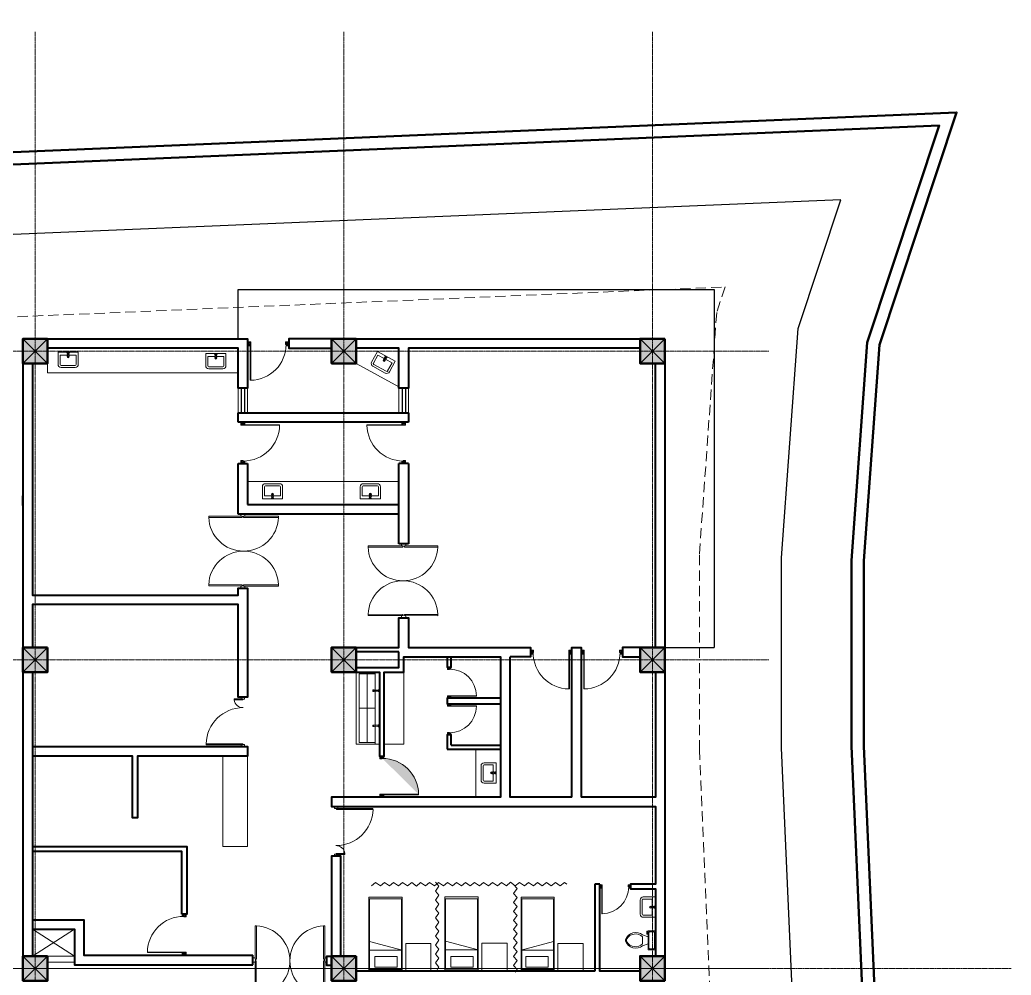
# Model space of a CAD drawing. Header units: millimetres. Extents: x 2402294 to 3337895, y 3394997 to 3969149.
# Drawn here: x 2523021 to 2547114, y 3504830 to 3528045 of the extents above; entities that cross this region are included whole.
import ezdxf

# ---------------------------------------------------------------- set-up
doc = ezdxf.new("R2010")
doc.units = ezdxf.units.MM
doc.header["$MEASUREMENT"] = 0
doc.linetypes.add('CENTER', pattern=[2, 1.25, -0.25, 0.25, -0.25])
doc.linetypes.add('DASHED', pattern=[0.75, 0.5, -0.25])
for name, color, linetype, lineweight in [('0newfurnture', 30, 'Continuous', 15), ('Boundary', 250, 'Continuous', 50), ('centreline', 52, 'CENTER', 5), ('Column-0.5', 14, 'Continuous', 50), ('door', 41, 'Continuous', 5), ('Door Opening-0.09', 253, 'Continuous', 9), ('Furniture Hospital-0.09', 44, 'Continuous', 9), ('greenery', 82, 'Continuous', 5), ('Hatch', 9, 'Continuous', 9), ('hidden lines', 205, 'DASHED', 5), ('stairs', 6, 'Continuous', 25), ('WALL 0.2', 7, 'Continuous', 20), ('wall 0.4', 7, 'Continuous', 40), ('WINDOW', 152, 'Continuous', 30)]:
    doc.layers.add(name, color=color, linetype=linetype, lineweight=lineweight)
doc.layers.add('FANCE', color=25, linetype='Continuous')
doc.linetypes.add('ZIGZAG', pattern='A,0.0001,-0.2,[131,ltypeshp.shx,S=0.2,R=0,X=-0.2,Y=0],-0.4,[131,ltypeshp.shx,S=0.2,R=180,X=0.2,Y=0],-0.2', length=0.8001)

# ---------------------------------------------------------------- blocks, each defined once
blk = doc.blocks.new("door 3'3")
at = {"layer": 'door'}
for p, q in [((82769.36, -31237.4), (82769.36, -31203.37)), ((82769.84, -31203.37), (82769.36, -31203.37)), ((82769.84, -31237.4), (82769.84, -31203.37))]:
    blk.add_line(p, q, dxfattribs=at)
at = {"layer": 'door', "ltscale": 80}
for points in [[(82769.84, -31239.84), (82767.36, -31239.84), (82767.36, -31239.37), (82766.88, -31239.37), (82766.88, -31236.38), (82767.36, -31236.38), (82767.36, -31235.91), (82769.36, -31235.91), (82769.36, -31237.4), (82769.84, -31237.4)], [(82802.93, -31239.84), (82805.41, -31239.84), (82805.41, -31239.37), (82805.88, -31239.37), (82805.88, -31236.38), (82805.41, -31236.38), (82805.41, -31235.91), (82803.4, -31235.91), (82803.4, -31237.4), (82802.93, -31237.4)]]:
    blk.add_lwpolyline(points, close=True, dxfattribs=at)
blk.add_arc((82769.36, -31237.4), 34.04, 0, 89.20471, dxfattribs=at)
at = {"layer": 'Hatch'}
for centre, radius, start, end in [((82767.7, -31239.85), 2.68, 36.75824, 107.53286), ((82767.27, -31240.34), 1.96, 14.76809, 101.35249), ((82768.07, -31239.12), 3.04, 64.81981, 103.53483), ((82757.2, -31236.2), 10.64, 342.68423, 1.60142), ((82764.36, -31235.92), 4.57, 311.03249, 0.21009), ((82767.3, -31236.13), 3.25, 271.0473, 321.53187), ((82805.07, -31239.85), 2.68, 72.46714, 143.24176), ((82805.47, -31236.13), 3.25, 218.46813, 268.9527), ((82804.7, -31239.12), 3.04, 76.46517, 115.18019), ((82805.49, -31240.34), 1.96, 78.64751, 165.23191), ((82808.41, -31235.92), 4.57, 179.78991, 228.96751), ((82815.57, -31236.2), 10.64, 178.39858, 197.31577)]:
    blk.add_arc(centre, radius, start, end, dxfattribs=at)
blk = doc.blocks.new('BED')
at = {"layer": 'Furniture Hospital-0.09'}
for p, q in [((-2.12, 0.475), (-2.12, -0.475)), ((-2.12, -0.475), (-2.12, 0.475)), ((-0.008, 0.475), (-2.12, 0.475)), ((-2.07, 0.475), (-2.07, -0.475)), ((-0.058, 0.455), (-2.07, 0.455)), ((-0.855, -0.455), (-0.61, 0.475)), ((-0.61, 0.475), (-0.61, -0.455)), ((-0.425, 0.336), (-0.426, -0.303)), ((-0.425, 0.336), (-0.121, 0.336)), ((-0.121, -0.303), (-0.121, 0.336)), ((-0.058, -0.475), (-0.058, 0.475)), ((-0.008, -0.475), (-0.008, 0.475)), ((-2.12, -0.475), (-0.008, -0.475)), ((-2.07, -0.455), (-0.058, -0.455)), ((-0.426, -0.303), (-0.121, -0.303))]:
    blk.add_line(p, q, dxfattribs=at)
blk = doc.blocks.new('MAIN DOOR')
at = {"layer": 'door', "ltscale": 1000}
for points in [[(2313.47, 188.53), (2347.4, 188.53), (2347.4, 187.28), (2313.47, 187.28)], [(2381.32, 188.53), (2348.88, 188.53), (2348.88, 187.28), (2381.32, 187.28)]]:
    blk.add_lwpolyline(points, close=True, dxfattribs=at)
for points in [[(2346.08, 190.6), (2346.08, 188.53)], [(2348.88, 188.12), (2347.4, 188.12), (2347.4, 188.53), (2346.08, 188.53), (2346.08, 190.6), (2350.2, 190.6)], [(2347.4, 188.12), (2348.88, 188.12), (2348.88, 188.53), (2350.2, 188.53), (2350.2, 190.6), (2346.08, 190.6)], [(2350.2, 190.6), (2350.2, 188.53)], [(2313.41, 120.66), (2347.33, 120.66), (2347.33, 121.91), (2313.41, 121.91), (2313.41, 120.66)], [(2348.82, 121.07), (2347.33, 121.07), (2347.33, 120.66), (2346.01, 120.66), (2346.01, 118.6), (2350.14, 118.6)], [(2347.33, 121.07), (2348.82, 121.07), (2348.82, 120.66), (2350.14, 120.66), (2350.14, 118.6), (2346.01, 118.6)], [(2346.01, 118.6), (2346.01, 120.66)], [(2381.26, 120.66), (2348.82, 120.66), (2348.82, 121.91), (2381.26, 121.91), (2381.26, 120.66)], [(2350.14, 118.6), (2350.14, 120.66)]]:
    blk.add_lwpolyline(points, dxfattribs=at)
at = {"layer": 'Door Opening-0.09', "ltscale": 1000}
for centre, radius, start, end in [((2347.4, 188.53), 33.94, 182.11678, 357.88255), ((2347.33, 120.66), 33.95, 2.11669, 177.88264)]:
    blk.add_arc(centre, radius, start, end, dxfattribs=at)
at = {"layer": 'WINDOW', "ltscale": 5}
blk.add_line((2350.14, 190.6), (2350.14, 190.6), dxfattribs=at)
blk = doc.blocks.new("door 5'")
at = {"layer": 'door', "ltscale": 1000}
for points in [[(2177525, 4317078), (2177525, 4317062), (2177516, 4317062), (2177516, 4317020), (2177473, 4317020), (2177474, 4317105)], [(2177525, 4317062), (2177525, 4317105), (2177474, 4317105), (2177473, 4317020)], [(2177473, 4317020), (2177516, 4317020)], [(2177474, 4317105), (2177516, 4317105)], [(2178697, 4316120), (2178697, 4317060), (2178671, 4317060), (2178671, 4316120), (2178697, 4316120)], [(2178689, 4317076), (2178689, 4317060), (2178697, 4317060), (2178697, 4317018), (2178740, 4317018), (2178740, 4317104)], [(2178689, 4317060), (2178689, 4317104), (2178740, 4317104), (2178740, 4317018)], [(2178740, 4317018), (2178697, 4317018)]]:
    blk.add_lwpolyline(points, dxfattribs=at)
blk.add_lwpolyline([(2177516, 4316839), (2177516, 4317062), (2177543, 4317062), (2177543, 4316839)], close=True, dxfattribs=at)
at = {"layer": 'Door Opening-0.09', "ltscale": 1000}
for centre, radius, start, end in [((2177516, 4317062), 224, 276.6944, 2.344), ((2178697, 4317076), 957, 180.3416, 268.4244)]:
    blk.add_arc(centre, radius, start, end, dxfattribs=at)
at = {"layer": 'WINDOW', "ltscale": 5}
blk.add_line((2177474, 4317104), (2177474, 4317104), dxfattribs=at)
blk = doc.blocks.new('scrub sink')
at = {"layer": 'Furniture Hospital-0.09'}
for p, q in [((0, -611), (0, 0)), ((0, 0), (1900, 0)), ((0, -611), (0, 0)), ((1900, -611), (1900, 0)), ((1900, 0), (1900, -611)), ((0, -110), (1900, -110)), ((50, -536), (50, -110)), ((950, -536), (950, -110)), ((1850, -536), (1850, -110)), ((1850, -536), (1850, -110)), ((50, -320), (1850, -320)), ((1900, -611), (0, -611)), ((1850, -536), (50, -536))]:
    blk.add_line(p, q, dxfattribs=at)
for points in [[(452, 0), (527, 0), (527, -5), (452, -5)], [(464, -5), (514, -5), (514, -30), (464, -30)], [(1376, 0), (1451, 0), (1451, -5), (1376, -5)], [(1389, -5), (1439, -5), (1439, -30), (1389, -30)]]:
    blk.add_lwpolyline(points, close=True, dxfattribs=at)
for points in [[(473, -30), (477, -158, 0.199366), (502, -158), (506, -30)], [(1397, -30), (1401, -158, 0.199366), (1426, -158), (1430, -30)]]:
    blk.add_lwpolyline(points, format="xyb", dxfattribs=at)
for centre, radius, start, end in [((489, -153), 20, 130.9481, 49.0519), ((489, -153), 15, 149.1321, 30.8679), ((1414, -153), 20, 130.9481, 49.0519), ((1414, -153), 15, 149.1321, 30.8679)]:
    blk.add_arc(centre, radius, start, end, dxfattribs=at)
blk = doc.blocks.new('d1')
at = {"layer": 'door'}
for p, q in [((2442.75, 10745.72), (2408.32, 10745.72)), ((2442.75, 10746.15), (2408.33, 10746.15)), ((2408.33, 10746.15), (2408.33, 10745.72))]:
    blk.add_line(p, q, dxfattribs=at)
at = {"layer": 'door', "ltscale": 80}
for points in [[(2445, 10779.7), (2445, 10781.99), (2444.56, 10781.99), (2444.56, 10782.43), (2441.8, 10782.43), (2441.8, 10781.99), (2441.36, 10781.99), (2441.36, 10780.14), (2442.75, 10780.14), (2442.75, 10779.7)], [(2445, 10746.15), (2445, 10743.87), (2444.56, 10743.87), (2444.56, 10743.43), (2441.8, 10743.43), (2441.8, 10743.87), (2441.36, 10743.87), (2441.36, 10745.72), (2442.75, 10745.72), (2442.75, 10746.15)]]:
    blk.add_lwpolyline(points, close=True, dxfattribs=at)
at = {"layer": 'Door Opening-0.09', "ltscale": 80}
blk.add_arc((2442.75, 10745.72), 34.42, 90, 179.27403, dxfattribs=at)
at = {"layer": 'hidden lines'}
for centre, radius, start, end in [((2441.64, 10791.37), 9.82, 268.39858, 287.31577), ((2441.38, 10784.76), 4.22, 269.78991, 318.96751), ((2444.33, 10781.34), 2.81, 166.46517, 205.18019), ((2445.01, 10781.68), 2.48, 162.46714, 233.24176), ((2441.57, 10782.05), 3, 308.46813, 358.9527), ((2445.46, 10782.07), 1.81, 168.64751, 255.23191), ((2441.64, 10734.49), 9.82, 72.68423, 91.60142), ((2441.38, 10741.1), 4.22, 41.03249, 90.21009), ((2444.33, 10744.52), 2.81, 154.81981, 193.53483), ((2445.01, 10744.18), 2.48, 126.75824, 197.53286), ((2441.57, 10743.81), 3, 1.0473, 51.53187), ((2445.46, 10743.79), 1.81, 104.76809, 191.35249)]:
    blk.add_arc(centre, radius, start, end, dxfattribs=at)
blk = doc.blocks.new('Toilet - top')
at = {"layer": 'Furniture Hospital-0.09'}
for p, q in [((-10, -8.5), (-8, -8.5)), ((-10, -9.5), (-10, -8.5)), ((-7, -9.5), (-10, -9.5)), ((-8, -8.5), (-8, -8)), ((-7, -8), (-7, -9.5)), ((-4, -8), (-6, -14)), ((4, -8), (6, -14)), ((9.5, -6), (9.5, -2)), ((4, -14), (-4, -14))]:
    blk.add_line(p, q, dxfattribs=at)
blk.add_lwpolyline([(10.5, -8), (10.5, 0), (-10.5, 0), (-10.5, -8)], close=True, dxfattribs=at)
for points in [[(-9.5, -2), (-9.5, -6)], [(8.5, -1), (-8.5, -1)], [(-8.5, -7), (8.5, -7)]]:
    blk.add_lwpolyline(points, dxfattribs=at)
for centre, radius, start, end in [((-8.6, -1.9), 0.884, 81.8699, 188.1301), ((-8.6, -6.1), 0.884, 171.8699, 278.1301), ((8.6, -1.9), 0.884, 351.8699, 98.1301), ((8.6, -6.1), 0.884, 261.8699, 8.1301), ((3.5, -21.6), 12.2, 141.4691, 247.9714), ((4.2, -21.8), 11.3, 136.3677, 238.9468), ((-3.5, -21.6), 12.2, 292.0284, 38.5307), ((-4.2, -21.8), 11.3, 301.053, 43.6321), ((0, -27.9), 4, 245.7318, 294.2682), ((0, -29), 4, 254.8605, 285.1395)]:
    blk.add_arc(centre, radius, start, end, dxfattribs=at)
blk = doc.blocks.new('TAP')
at = {"layer": 'Furniture Hospital-0.09', "linetype": 'Continuous'}
for p, q in [((0, 38), (0, -38)), ((5, 38), (0, 38)), ((5, 38), (5, -38)), ((30, 25), (5, 25)), ((30, 0), (5, 0)), ((30, 25), (30, -25)), ((56, 16), (30, 16)), ((51, 7), (48, 8)), ((59, 19), (57, 22)), ((73, 24), (73, 27)), ((88, 20), (89, 22)), ((97, 15), (125, 12)), ((97, 8), (100, 9)), ((5, -38), (0, -38)), ((30, -25), (5, -25)), ((56, -16), (30, -16)), ((51, -8), (48, -9)), ((60, -20), (58, -22)), ((74, -24), (74, -27)), ((88, -19), (90, -22)), ((97, -7), (100, -8)), ((97, -15), (125, -12))]:
    blk.add_line(p, q, dxfattribs=at)
for radius in [21.2, 19.7]:
    blk.add_circle((74, 0), radius, dxfattribs=at)
for centre, radius, start, end in [((74, 0), 27.2, 163.0512, 199.0512), ((74, 0), 24.2, 127.0512, 163.0512), ((74, 0), 27.2, 91.0512, 127.0512), ((74, 0), 24.2, 55.0512, 91.0512), ((74, 0), 27.2, 19.0512, 55.0512), ((74, 0), 24.2, 343.0512, 19.0512), ((95, 0), 32.6, 337.45, 22.55), ((74, 0), 24.2, 199.0512, 235.0512), ((74, 0), 27.2, 235.0512, 271.0512), ((74, 0), 24.2, 271.0512, 307.0512), ((74, 0), 27.2, 307.0512, 343.0512)]:
    blk.add_arc(centre, radius, start, end, dxfattribs=at)
blk = doc.blocks.new('A$C2C054FB4')
at = {"layer": 'Furniture Hospital-0.09'}
for p, q in [((-300, 256), (0, 256)), ((0, 256), (0, -244)), ((-375, -169), (-375, 181)), ((-325, -169), (-325, 181)), ((-300, 206), (-75, 206)), ((-75, 206), (-75, 30)), ((-75, -194), (-300, -194)), ((0, -244), (-300, -244)), ((-75, -18), (-75, -194))]:
    blk.add_line(p, q, dxfattribs=at)
at = {"layer": 'Furniture Hospital-0.09', "ltscale": 30}
blk.add_circle((-115, 6), 26, dxfattribs=at)
at = {"layer": 'Furniture Hospital-0.09'}
for centre, radius, start, end in [((-300, 181), 75, 90, 180), ((-300, 181), 25, 90, 180), ((-300, -169), 75, 180, 270), ((-300, -169), 25, 180, 270)]:
    blk.add_arc(centre, radius, start, end, dxfattribs=at)
at = {"layer": 'Furniture Hospital-0.09', "rotation": 180}
blk.add_blockref('TAP', (0, 6), dxfattribs=at)
blk = doc.blocks.new('2ft column')
at = {"layer": 'Hatch', "ltscale": 5}
h = blk.add_hatch(color=256, dxfattribs=at)
h.dxf.hatch_style = 1
h.paths.add_polyline_path([(2207385, 4176559), (2207985, 4176559), (2207985, 4175959), (2207385, 4175959)])
at = {"layer": 'Column-0.5', "ltscale": 5}
blk.add_lwpolyline([(2207385, 4176559), (2207985, 4176559), (2207985, 4175959), (2207385, 4175959)], close=True, dxfattribs=at)
at = {"layer": 'Defpoints', "ltscale": 5}
for points in [[(2207985, 4176559), (2207385, 4175959)], [(2207985, 4175959), (2207385, 4176559)]]:
    blk.add_lwpolyline(points, dxfattribs=at)
blk = doc.blocks.new('main grid')
at = {"layer": 'centreline', "ltscale": 5}
for p, q in [((2542161, 4018930), (2542161, 3976624)), ((2549661, 4018930), (2549661, 3976624)), ((2557161, 4018930), (2557161, 3976624)), ((2559988, 4011172), (2515645, 4011172)), ((2559988, 4003672), (2515645, 4003672)), ((2559388, 3996172), (2515045, 3996172)), ((2559988, 3996172), (2515645, 3996172))]:
    blk.add_line(p, q, dxfattribs=at)
at = {"layer": 'Hatch', "xscale": -1}
for p in [(4749846, -165087), (4757346, -165087), (4764846, -165087), (4749846, -172587), (4757346, -172587), (4764846, -172587), (4749846, -180087), (4757346, -180087), (4764846, -180087)]:
    blk.add_blockref('2ft column', p, dxfattribs=at)
blk = doc.blocks.new('bazin')
at = {"layer": '0newfurnture', "ltscale": 5}
for p, q in [((2434577, 4011590), (2435069, 4011590)), ((2434577, 4011295), (2434577, 4011590)), ((2434626, 4011295), (2434626, 4011516)), ((2434626, 4011516), (2434799, 4011516)), ((2434847, 4011516), (2435020, 4011516)), ((2435020, 4011516), (2435020, 4011295)), ((2435069, 4011590), (2435069, 4011295)), ((2434996, 4011270), (2434651, 4011270)), ((2434996, 4011221), (2434651, 4011221))]:
    blk.add_line(p, q, dxfattribs=at)
blk.add_circle((2434823, 4011477), 25.6, dxfattribs=at)
for centre, radius, start, end in [((2434651, 4011295), 73.8, 180, 270), ((2434651, 4011295), 24.6, 180, 270), ((2434996, 4011295), 73.8, 270, 0), ((2434996, 4011295), 24.6, 270, 0)]:
    blk.add_arc(centre, radius, start, end, dxfattribs=at)
at = {"layer": '0newfurnture', "ltscale": 5, "xscale": 0.9842520018725999, "yscale": 0.9842520018725999, "zscale": 0.9842520018725999, "rotation": 270}
blk.add_blockref('TAP', (2434823, 4011590), dxfattribs=at)

msp = doc.modelspace()

# ---------------------------------------------------------------- hatches: boundary and pattern name
at = {"layer": 'greenery', "ltscale": 5}
h = msp.add_hatch(color=256, dxfattribs=at)
h.dxf.hatch_style = 1
h.paths.add_polyline_path([(2531773.4, 3510085.2), (2531773.3, 3510143.9), (2531784.5, 3510143.9), (2531784.5, 3510155.1), (2531855.3, 3510155.1), (2531855.4, 3510143.9), (2531866.5, 3510143.9), (2531866.6, 3510096.4), (2531831.2, 3510096.4), (2531831.2, 3510085.2)])
edge = h.paths.add_edge_path(flags=16)
edge.add_arc((2531859.4, 3510384.4), 251.9, 252.71757, 271.63475)
edge = h.paths.add_edge_path(flags=16)
edge.add_arc((2531866.1, 3510214.9), 108.1, 221.06583, 270.24342)
edge = h.paths.add_edge_path()
edge.add_arc((2531861.3, 3510145.3), 76.8, 181.08064, 231.56521)
edge = h.paths.add_edge_path(flags=16)
edge.add_arc((2531761.6, 3510145.8), 46.3, 284.80143, 371.38583)
edge = h.paths.add_edge_path()
edge.add_arc((2531773.1, 3510135.8), 63.5, 306.79158, 377.5662)
edge = h.paths.add_edge_path(flags=16)
edge.add_arc((2531790.5, 3510127.1), 72, 334.85314, 373.56817)
h.paths.add_polyline_path([(2531773.9, 3509224.9), (2531773.9, 3509166.2), (2531785.1, 3509166.2), (2531785.1, 3509155.1), (2531855.9, 3509155.1), (2531855.9, 3509166.3), (2531867.1, 3509166.3), (2531867.1, 3509213.8), (2531831.7, 3509213.8), (2531831.7, 3509225)])
edge = h.paths.add_edge_path(flags=17)
edge.add_arc((2531860.2, 3508925.8), 251.9, 88.43192, 107.3491)
edge = h.paths.add_edge_path(flags=16)
edge.add_arc((2531866.7, 3509095.3), 108.1, 89.82325, 139.00084)
edge = h.paths.add_edge_path()
edge.add_arc((2531861.9, 3509164.9), 76.8, 128.50146, 178.98603)
edge = h.paths.add_edge_path(flags=16)
edge.add_arc((2531762.2, 3509164.3), 46.3, 348.68084, 435.26524)
edge = h.paths.add_edge_path()
edge.add_arc((2531773.7, 3509174.3), 63.5, 342.50047, 413.27509)
edge = h.paths.add_edge_path(flags=17)
edge.add_arc((2531791, 3509183.1), 72, 346.4985, 385.21353)
edge = h.paths.add_edge_path()
edge.add_line((2531831.7, 3509225), (2532714.2, 3509225.5))
edge = h.paths.add_edge_path()
edge.add_line((2531831.7, 3509213.8), (2532714.2, 3509214.3))
edge = h.paths.add_edge_path()
edge.add_line((2532714.2, 3509225.5), (2532714.2, 3509214.3))
edge = h.paths.add_edge_path()
edge.add_arc((2531831.7, 3509213.8), 882.6, 0.75931, 90.03334)

# ---------------------------------------------------------------- linework, layer by layer
at = {"layer": '0newfurnture', "ltscale": 5}
msp.add_line((2531196.3, 3519695), (2532236.3, 3519128), dxfattribs=at)
for points in [[(2523696.3, 3520065), (2528326.3, 3520065), (2528326.3, 3519465), (2523696.3, 3519465)], [(2528556.3, 3516265), (2532236.3, 3516265), (2532236.3, 3516829.3), (2528556.3, 3516829.3)]]:
    msp.add_lwpolyline(points, close=True, dxfattribs=at)
at = {"layer": 'Boundary'}
for points in [[(2478926.3, 3506942.1), (2478785.7, 3506942.1, -0.4294497), (2476688.5, 3509150.7), (2477492.2, 3524670), (2489889.2, 3524295), (2510139.2, 3524295), (2545786.3, 3525795), (2543911.3, 3520148), (2543536.3, 3514898), (2543536.3, 3510398), (2543911.3, 3501750.9), (2543536.3, 3492375.9), (2541286.3, 3479978.9), (2526286.3, 3476603.9), (2525536.3, 3482978.9), (2521389.2, 3481853.9), (2523124.8, 3475136.5), (2522945.8, 3475090.2)], [(2478926.3, 3507242.1), (2478785.7, 3507242.1, -0.4294497), (2476988.1, 3509135.2), (2477776.6, 3524361.3), (2489884.7, 3523995), (2510145.6, 3523995), (2545364.6, 3525477), (2543614.7, 3520206.8), (2543236.3, 3514908.7), (2543236.3, 3510391.5), (2543611, 3501750.4), (2543237.4, 3492408.9), (2541026.6, 3480227.9), (2526545.3, 3476969.6), (2525793.6, 3483359.5), (2521024.6, 3482065.8), (2522765.1, 3475329.7)]]:
    msp.add_lwpolyline(points, format="xyb", dxfattribs=at)
at = {"layer": 'centreline', "ltscale": 5}
for p, q in [((2530896.3, 3527753.2), (2530896.3, 3479813.2)), ((2538396.3, 3527753.2), (2538396.3, 3479813.2)), ((2547114.3, 3504995), (2496880.1, 3504995))]:
    msp.add_line(p, q, dxfattribs=at)
at = {"layer": 'FANCE'}
msp.add_lwpolyline([(2541286.3, 3479978.9), (2543536.3, 3492375.9), (2543911.3, 3501750.9), (2543536.3, 3510398), (2543536.3, 3514898), (2543911.3, 3520148), (2545786.3, 3525795), (2510139.2, 3524295), (2472992.2, 3528045), (2454992.2, 3431162.7), (2450492.2, 3406765.6), (2450867.2, 3406390.6), (2465867.2, 3401890.6), (2470742.2, 3443559.7), (2521764.2, 3447684.7), (2530411.3, 3446934.7), (2521389.2, 3481853.9), (2525536.3, 3482978.9), (2526286.3, 3476603.9), (2541286.3, 3479978.9), (2526286.3, 3476603.9), (2525536.3, 3482978.9), (2521389.2, 3481853.9), (2525270.5, 3466831.8)], dxfattribs=at)
msp.add_lwpolyline([(2539555, 3481639.3), (2541543.5, 3492595.5), (2541909.6, 3501747.5), (2541536.3, 3510354.6), (2541536.3, 3514969.3), (2541934.2, 3520540.4), (2542975, 3523675), (2510080.6, 3522290.8), (2474622.4, 3525870.3), (2456958.8, 3430798.6), (2452738.4, 3407917.3), (2464157.8, 3404491.5), (2468946.3, 3445421.1), (2521770.1, 3449691.7), (2527767.7, 3449171.5), (2518958.5, 3483266.7), (2527251.6, 3485516.4), (2528013.2, 3479042.4)], close=True, dxfattribs=at)
at = {"layer": 'FANCE', "color": 5, "linetype": 'DASHED', "lineweight": 15, "ltscale": 500}
msp.add_lwpolyline([(2480763.5, 3510495.2), (2481284.4, 3520553.5), (2489828.8, 3520295), (2510223.4, 3520295), (2540163.7, 3521554.9), (2539957.2, 3520932.8), (2539536.3, 3515040.6), (2539536.3, 3510311.3), (2539907.8, 3501744.2), (2539550.7, 3492815.1), (2537823.7, 3483299.8), (2529740.1, 3481481), (2528966.8, 3488054), (2516527.8, 3484679.6), (2518951.3, 3475299.9)], dxfattribs=at)
at = {"layer": 'Furniture Hospital-0.09', "ltscale": 30}
msp.add_lwpolyline([(2531196.3, 3512195), (2531672.7, 3512195)], dxfattribs=at)
for points in [[(2531879.9, 3510441.6), (2532356.3, 3510441.6), (2532356.3, 3512195), (2531879.9, 3512195)], [(2528556.3, 3510155), (2527956.3, 3510155), (2527956.3, 3507955), (2528556.3, 3507955)], [(2534106.3, 3510321.6), (2534706.3, 3510321.6), (2534706.3, 3509155), (2534106.3, 3509155)]]:
    msp.add_lwpolyline(points, close=True, dxfattribs=at)
at = {"layer": 'Furniture Hospital-0.09'}
for points in [[(2533012.9, 3504925), (2532399.5, 3504925), (2532399.5, 3505598.4), (2533012.9, 3505598.4)], [(2534862.9, 3504932.2), (2534249.5, 3504932.2), (2534249.5, 3505605.5), (2534862.9, 3505605.5)], [(2536712.9, 3504925), (2536099.5, 3504925), (2536099.5, 3505598.4), (2536712.9, 3505598.4)]]:
    msp.add_lwpolyline(points, close=True, dxfattribs=at)
at = {"layer": 'Hatch', "ltscale": 5}
for points in [[(2524346.3, 3505945), (2523326.3, 3505295)], [(2523326.3, 3505945), (2524346.3, 3505295)]]:
    msp.add_lwpolyline(points, dxfattribs=at)
at = {"layer": 'stairs', "ltscale": 5}
msp.add_line((2538696.3, 3512795), (2539896.3, 3512795), dxfattribs=at)
msp.add_lwpolyline([(2528326.9, 3520295), (2528326.9, 3521495), (2539896.3, 3521495), (2539896.3, 3512795)], dxfattribs=at)
at = {"layer": 'WALL 0.2', "ltscale": 5}
for points in [[(2528326.3, 3519095), (2528326.3, 3518495)], [(2528556.3, 3519095), (2528556.3, 3518495)], [(2532236.3, 3519095), (2532236.3, 3518495)], [(2532466.3, 3519095), (2532466.3, 3518495)], [(2523696.3, 3505295), (2524346.3, 3505295)], [(2523696.3, 3505145), (2524346.3, 3505145)]]:
    msp.add_lwpolyline(points, dxfattribs=at)
at = {"layer": 'wall 0.4', "ltscale": 5}
for p, q in [((2528326.3, 3518265), (2528326.3, 3518495)), ((2528326.3, 3518495), (2532466.3, 3518495)), ((2532466.3, 3518495), (2532466.3, 3518265)), ((2532466.3, 3518265), (2528326.3, 3518265)), ((2528326.3, 3516035), (2528326.3, 3517265)), ((2528326.3, 3517265), (2528556.3, 3517265)), ((2528556.3, 3517265), (2528556.3, 3516265)), ((2532236.3, 3516265), (2532236.3, 3517265)), ((2532466.3, 3517265), (2532236.3, 3517265)), ((2532466.3, 3517265), (2532466.3, 3515315)), ((2523096.3, 3516245), (2523096.3, 3516475)), ((2528556.3, 3516265), (2532236.3, 3516265)), ((2532236.3, 3515315), (2532236.3, 3516265)), ((2532236.3, 3516035), (2528326.3, 3516035)), ((2532466.3, 3515315), (2532236.3, 3515315)), ((2533506.3, 3510421.6), (2534706.3, 3510421.6)), ((2533406.3, 3510321.6), (2534706.3, 3510321.6)), ((2536996.3, 3507045), (2536996.3, 3504925)), ((2525294.4, 3505312.7), (2526958.6, 3505312.7)), ((2528686.4, 3505082.7), (2528686.4, 3505312.7))]:
    msp.add_line(p, q, dxfattribs=at)
for points in [[(2523696.3, 3520295), (2528556.3, 3520295), (2528556.3, 3519095), (2528326.3, 3519095), (2528326.3, 3520065), (2523696.3, 3520065)], [(2530596.3, 3520295), (2529556.3, 3520295), (2529556.3, 3520065), (2530596.3, 3520065)], [(2531196.3, 3520295), (2538096.3, 3520295)], [(2538096.3, 3520065), (2532466.3, 3520065), (2532466.3, 3519095), (2532236.3, 3519095), (2532236.3, 3520065), (2531196.3, 3520065)], [(2523096.3, 3519695), (2523096.3, 3512795)], [(2523326.3, 3519695), (2523326.3, 3514065), (2528326.3, 3514065), (2528326.3, 3514235), (2528556.3, 3514235), (2528556.3, 3511585), (2528326.3, 3511585), (2528326.3, 3513835), (2523326.3, 3513835), (2523326.3, 3512795)], [(2538466.3, 3512795), (2538466.3, 3519695)], [(2538696.3, 3519695), (2538696.3, 3512795)], [(2531196.3, 3512795), (2532236.3, 3512795), (2532236.3, 3513515), (2532466.3, 3513515), (2532466.3, 3512795), (2535436.3, 3512794.4), (2535436.3, 3512564.4), (2534936.3, 3512564.5)], [(2536436.3, 3509155), (2536436.3, 3512795), (2536666.3, 3512795), (2536666.3, 3509155)], [(2538096.3, 3512795), (2537666.3, 3512795), (2537666.3, 3512565), (2538096.3, 3512565)], [(2531196.3, 3512195), (2531759.9, 3512195), (2531759.9, 3510155.1), (2531879.9, 3510155.1), (2531879.9, 3512195), (2532356.3, 3512195), (2532356.3, 3512565), (2534706.3, 3512564.6), (2534706.3, 3509155), (2530596.3, 3509155), (2530596.3, 3508925), (2538466.3, 3508925), (2538466.3, 3507045), (2537866.3, 3507045), (2537866.3, 3506925), (2538466.3, 3506925), (2538466.3, 3505295)], [(2533406.3, 3512564.6), (2533406.3, 3512314.7), (2533506.3, 3512314.7), (2533506.3, 3512564.8)], [(2536436.3, 3509155), (2534936.3, 3509155), (2534936.3, 3512564.5)], [(2523096.3, 3512195), (2523096.3, 3505295)], [(2523326.3, 3512195), (2523326.3, 3505295)], [(2538466.3, 3512195), (2538466.3, 3509155), (2536666.3, 3509155)], [(2538696.3, 3512195), (2538696.3, 3505295)], [(2534706.3, 3511564.7), (2533406.3, 3511564.7), (2533406.3, 3511421.6), (2534706.3, 3511421.6)], [(2533506.3, 3510421.6), (2533506.3, 3510671.6), (2533406.3, 3510671.6), (2533406.3, 3510321.6)], [(2523326.3, 3510385), (2528556.3, 3510385), (2528556.3, 3510155), (2525878.6, 3510155), (2525878.6, 3508655), (2525758.6, 3508655), (2525758.6, 3510155), (2523326.3, 3510155)], [(2523326.3, 3507955), (2527078.6, 3507955), (2527078.6, 3506316.6), (2526958.6, 3506316.6)], [(2526958.6, 3506316.6), (2526958.6, 3507835), (2523326.3, 3507835)], [(2530826.3, 3505295), (2530826.3, 3507725), (2530596.3, 3507725), (2530596.3, 3505295)], [(2537116.3, 3507045), (2536996.3, 3507045)], [(2538096.3, 3504925), (2537116.3, 3504925), (2537116.3, 3507045)], [(2523326.3, 3506175), (2524576.3, 3506175), (2524576.3, 3505312.7), (2528686.4, 3505312.7)], [(2523326.3, 3505945), (2524346.3, 3505945), (2524346.3, 3505082.7), (2528686.4, 3505082.7)], [(2530596.3, 3505065), (2530486.3, 3505065), (2530486.3, 3505295), (2530596.3, 3505295)], [(2536996.3, 3504925), (2531196.3, 3504925)]]:
    msp.add_lwpolyline(points, dxfattribs=at)
msp.add_lwpolyline([(2532236.3, 3512685), (2531196.3, 3512685), (2531196.3, 3512305), (2532236.3, 3512305)], close=True, dxfattribs=at)
at = {"layer": 'WINDOW', "ltscale": 5}
for points in [[(2528401.3, 3519095), (2528401.3, 3518495)], [(2528481.3, 3519095), (2528481.3, 3518495)], [(2532311.3, 3519095), (2532311.3, 3518495)], [(2532391.3, 3519095), (2532391.3, 3518495)]]:
    msp.add_lwpolyline(points, dxfattribs=at)
at = {"layer": 'WINDOW', "linetype": 'ZIGZAG', "lineweight": 20, "ltscale": 0.5}
for points in [[(2531570.2, 3506998.6), (2531668.7, 3507081.6), (2531788.5, 3506998.6), (2531887.1, 3507081.6), (2532006.9, 3506998.6), (2532105.5, 3507081.6), (2532225.3, 3506998.6), (2532323.9, 3507081.6), (2532443.7, 3506998.6), (2532544.8, 3507083.7), (2532659.7, 3506996.6), (2532760.7, 3507081.6), (2532880.5, 3506998.6), (2532979, 3507081.6), (2533098.8, 3506998.6), (2533197.4, 3507081.6), (2533317.2, 3506998.6), (2533415.8, 3507081.6), (2533535.6, 3506998.6), (2533634.2, 3507081.6), (2533754, 3506998.6), (2533852.6, 3507081.6), (2533969.7, 3507000.5), (2534071.3, 3507085.9), (2534191.1, 3507003), (2534289.6, 3507085.9), (2534409.4, 3507003), (2534508, 3507085.9), (2534627.8, 3507003), (2534726.4, 3507085.9), (2534846.2, 3507003), (2534947.3, 3507088.1), (2535062.2, 3507000.9), (2535163.2, 3507085.9), (2535283, 3507003), (2535381.6, 3507085.9), (2535501.4, 3507003), (2535599.9, 3507085.9), (2535719.7, 3507003), (2535818.3, 3507085.9), (2535938.1, 3507003), (2536036.7, 3507085.9), (2536156.5, 3507003), (2536255.1, 3507085.9), (2536316.6, 3507043.3)], [(2533125.1, 3507091.7), (2533208.1, 3506993.1), (2533125.1, 3506873.3), (2533208.1, 3506774.7), (2533125.1, 3506654.9), (2533208.1, 3506556.3), (2533125.1, 3506436.5), (2533208.1, 3506337.9), (2533165.5, 3506276.4)], [(2535022.1, 3507031.3), (2535105, 3506932.7), (2535022.1, 3506812.9), (2535105, 3506714.3), (2535022.1, 3506594.5), (2535105, 3506495.9), (2535022.1, 3506376.1), (2535105, 3506277.6), (2535062.4, 3506216.1)], [(2533165.5, 3506276.4), (2533123.1, 3506220.5), (2533208.1, 3506119.5), (2533125.1, 3505999.7), (2533208.1, 3505901.2), (2533125.1, 3505781.4), (2533208.1, 3505682.8), (2533125.1, 3505563), (2533208.1, 3505464.4), (2533125.1, 3505344.6), (2533208.1, 3505246), (2533125.1, 3505126.2), (2533208.1, 3505027.6), (2533165.5, 3504966.1)], [(2535062.4, 3506216.1), (2535020, 3506160.2), (2535105, 3506059.2), (2535022.1, 3505939.4), (2535105, 3505840.8), (2535022.1, 3505721), (2535105, 3505622.4), (2535022.1, 3505502.6), (2535105, 3505404), (2535022.1, 3505284.2), (2535105, 3505185.6), (2535022.1, 3505065.8), (2535105, 3504967.3), (2535062.4, 3504905.8)]]:
    msp.add_lwpolyline(points, dxfattribs=at)

# ---------------------------------------------------------------- block references
at = {"layer": '0newfurnture', "ltscale": 5}
msp.add_blockref('main grid', (-18764.5, -491176.8), dxfattribs=at)
at = {"layer": '0newfurnture'}
for p in [(89372.7, -491621.5), (92961.5, -491654.3)]:
    msp.add_blockref('bazin', p, dxfattribs=at)
at = {"layer": '0newfurnture', "rotation": 331.4004904711639}
msp.add_blockref('bazin', (-1526099.4, 1163255.8), dxfattribs=at)
at = {"layer": '0newfurnture', "xscale": -1, "rotation": 180}
for p in [(94338.7, 7527992.8), (96716, 7527992.8)]:
    msp.add_blockref('bazin', p, dxfattribs=at)
at = {"layer": 'door', "xscale": 0.9473750180788149, "yscale": 0.9473750180788149, "zscale": 0.9473750180788149}
for p, rotation in [((-1561291.3, 5574755.5), 269.9959866754369), ((6620444, 1444554.6), 89.9959866754369)]:
    msp.add_blockref("door 5'", p, dxfattribs=dict(at, rotation=rotation))
at = {"layer": 'Door Opening-0.09'}
for name, p, xscale, yscale, zscale, rotation in [("door 3'3", (405917.6, 2720288.6), -25.64102901525867, 25.64102901525867, 25.64102901525867, 179.9706059984345), ('d1', (2591247.8, 3793701.1), 25.64102998076803, 25.64102998076803, 25.64102998076803, 179.9666648857409), ('d1', (2469544.8, 3793701.1), -25.64102998076803, 25.64102998076803, 25.64102998076803, 180.0333351142591), ('MAIN DOOR', (2587140.6, 3511219.2), -24.99999476308163, 24.99999476308163, 24.99999476308163, 359.9502640851987), ('MAIN DOOR', (2473652, 3518330.3), -24.99999476308163, 24.99999476308163, 24.99999476308163, 179.9508515784996), ('d1', (2811872.4, 3449873.5), 25.64102998076803, 25.64102998076803, 25.64102998076803, 89.96666488574087), ('d1', (2261230.2, 3449873.5), -25.64102998076803, 25.64102998076803, 25.64102998076803, 270.0333351142592), ("door 3'3", (3133097.7, 1919477), -19.23084603733906, 19.23084603733906, 19.23084603733906, 269.9608081480044), ("door 3'3", (3133097.7, 5103509.4), 19.23084603733906, 19.23084603733906, 19.23084603733906, 270.0391918519955), ('d1', (2594626.5, 3233719), -25.64102998076803, 25.64102998076803, 25.64102998076803, 0.03333511425911873), ("door 3'3", (945028.6, 2907343.7), -19.23084603733906, 19.23084603733906, 19.23084603733906, 179.9608081480045), ('d1', (2464209.6, 3229882.5), 25.64102998076803, 25.64102998076803, 25.64102998076803, 359.9666648857409), ('MAIN DOOR', (2525670.5, 3446498.4), -24.99999476308163, 24.99999476308163, 24.99999476308163, 269.9502640851987)]:
    msp.add_blockref(name, p, dxfattribs=dict(at, xscale=xscale, yscale=yscale, zscale=zscale, rotation=rotation))
at = {"layer": 'Furniture Hospital-0.09', "ltscale": 30, "xscale": 0.9228387548606758, "yscale": 0.9228387548606758, "zscale": 0.9228387548606758, "rotation": 270}
msp.add_blockref('scrub sink', (2531759.9, 3512195), dxfattribs=at)
at = {"layer": 'Furniture Hospital-0.09'}
for name, p, xscale, yscale, zscale, rotation in [('A$C2C054FB4', (2534599, 3509750.9), -0.9842520018725999, 0.9842520018725999, 0.9842520018725999, 180), ('BED', (2531906.3, 3504917.9), 851.8518518849081, 851.8518518849081, 851.8518518849081, 269.9999993818631), ('BED', (2533756.3, 3504925), 851.8518518849081, 851.8518518849081, 851.8518518849081, 269.9999993818631), ('BED', (2535606.3, 3504917.9), -851.8518518849081, 851.8518518849081, 851.8518518849081, 90.0000006181369), ('A$C2C054FB4', (2538466.3, 3506489.9), -0.9842520018725999, 0.9842520018725999, 0.9842520018725999, 180), ('Toilet - top', (2538464.6, 3505676.8), 21.93575057202424, 21.93575057202424, 21.93575057202424, 270)]:
    msp.add_blockref(name, p, dxfattribs=dict(at, xscale=xscale, yscale=yscale, zscale=zscale, rotation=rotation))

doc.saveas('drawing.dxf')
